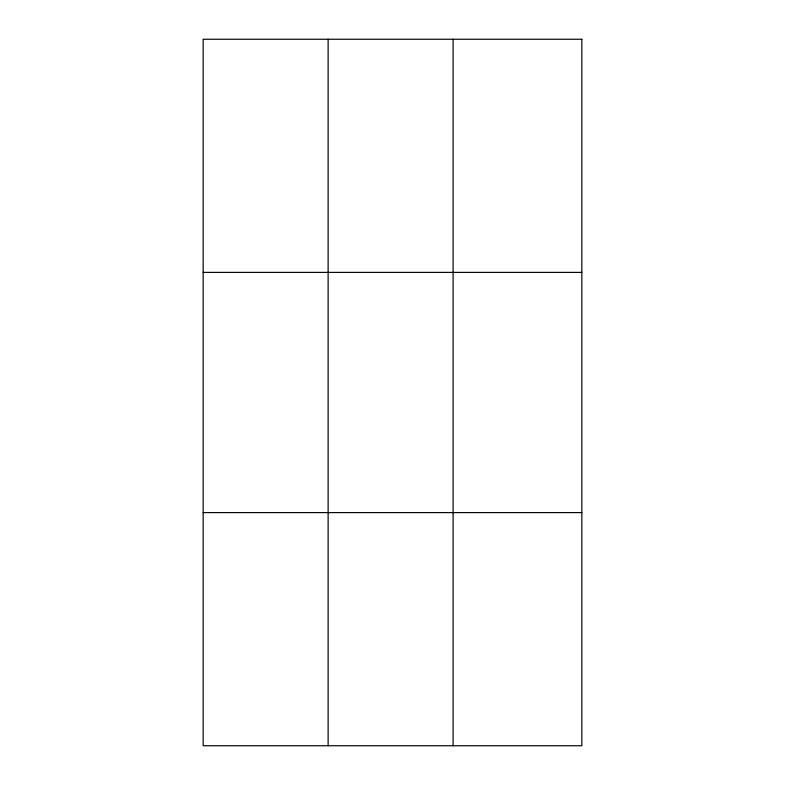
<?xml version="1.0" encoding="UTF-8"?>
<svg xmlns="http://www.w3.org/2000/svg" width="785" height="785" viewBox="0 0 785 785"><rect width="100%" height="100%" fill="white"/><g stroke="black" fill="none" stroke-linecap="round" stroke-linejoin="round"><path stroke-width="1.18" d="M328.12 39.25L328.12 745.75M453.092 39.25L453.092 745.75M203.158 272.395L581.842 272.395M203.158 512.605L581.842 512.605M581.842 39.25L581.842 745.75L203.158 745.75L203.158 39.25L581.842 39.25"/></g></svg>
